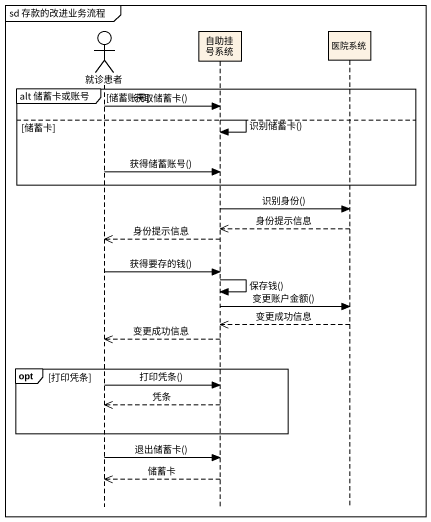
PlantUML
@startuml
mainframe sd 存款的改进业务流程
hide footbox
actor 就诊患者
participant 自助挂号系统
participant 医院系统

group alt 储蓄卡或账号 [储蓄账号]
  就诊患者 -> 自助挂号系统 : 获取储蓄卡()
else 储蓄卡
  自助挂号系统 -> 自助挂号系统 : 识别储蓄卡()
  就诊患者 -> 自助挂号系统 : 获得储蓄账号()
end
自助挂号系统 -> 医院系统 : 识别身份()
医院系统 -->> 自助挂号系统 : 身份提示信息
自助挂号系统 -->> 就诊患者 : 身份提示信息
就诊患者 -> 自助挂号系统 : 获得要存的钱()
自助挂号系统 -> 自助挂号系统 : 保存钱()
自助挂号系统 -> 医院系统 : 变更账户金额()
医院系统 -->> 自助挂号系统 : 变更成功信息
自助挂号系统 -->> 就诊患者 : 变更成功信息
opt 打印凭条
  就诊患者 -> 自助挂号系统 : 打印凭条()
  自助挂号系统 -->> 就诊患者 : 凭条
end
就诊患者 -> 自助挂号系统 : 退出储蓄卡()
自助挂号系统 -->> 就诊患者 : 储蓄卡
@enduml
